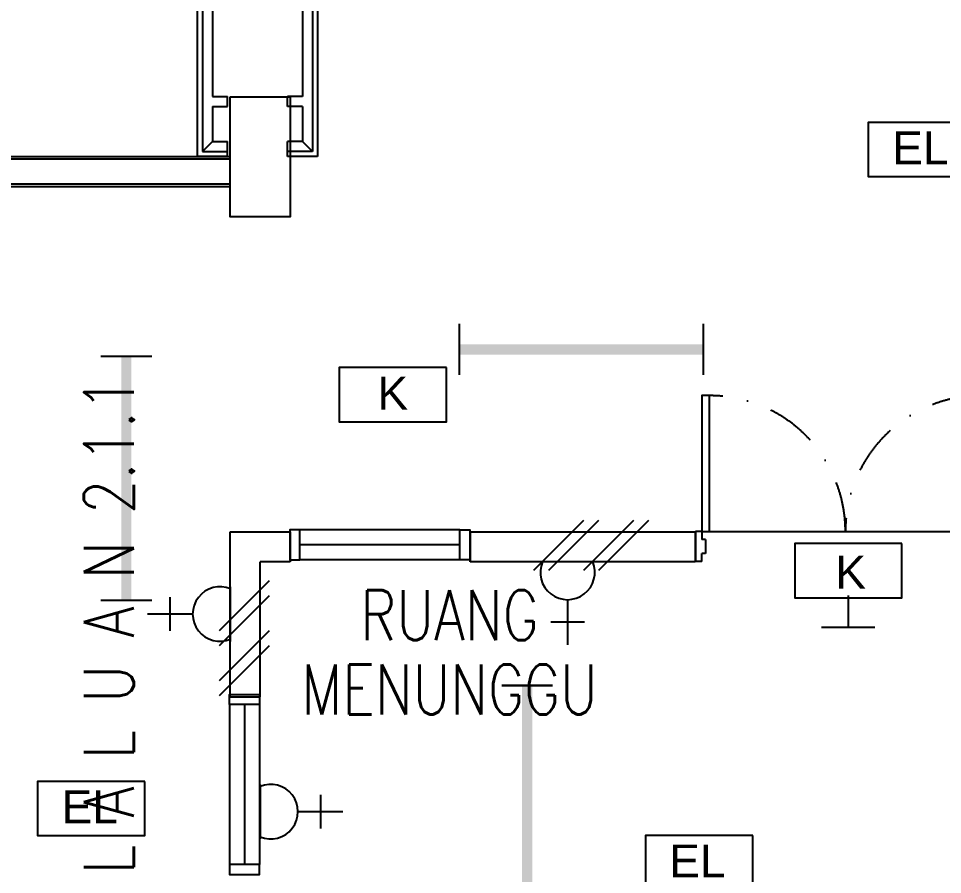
# Model space of a CAD drawing. Header units: inches. Extents: x -106706990 to 300603, y -86718466 to 1728185.
# Drawn here: x 131449 to 136070, y 27321 to 31601 of the extents above; entities that cross this region are included whole.
import ezdxf
from ezdxf.enums import TextEntityAlignment as Align

# ---------------------------------------------------------------- set-up
doc = ezdxf.new("R2010")
doc.units = ezdxf.units.IN
doc.header["$MEASUREMENT"] = 0
doc.linetypes.add('DASHDOT', pattern=[1, 0.5, -0.25, 0, -0.25])
doc.linetypes.add('DASHED2', pattern=[0.375, 0.25, -0.125])
for name, color, linetype in [('A-ARR', 4, 'Continuous'), ('A-COLUMN', 3, 'Continuous'), ('A-DOOR', 9, 'Continuous'), ('A-HATCH', 8, 'Continuous'), ('A-NOTE', 2, 'Continuous'), ('A-PANEL', 13, 'Continuous'), ('A-RAIL', 2, 'Continuous'), ('A-ROOMSYM', 3, 'Continuous'), ('A-TXTBOMBA', 7, 'Continuous'), ('A-WALL', 1, 'Continuous'), ('A-WIN', 9, 'Continuous'), ('A-WLH', 7, 'Continuous'), ('area', 3, 'Continuous'), ('CO_WALL', 252, 'Continuous'), ('ELECT', 6, 'Continuous'), ('elk_LAMPU', 6, 'Continuous'), ('lamb(new)', 5, 'Continuous')]:
    doc.layers.add(name, color=color, linetype=linetype)
doc.layers.get('area').off()
doc.layers.get('elk_LAMPU').off()
doc.styles.add('arial', font='arial.ttf')
doc.styles.add('style1', font='romans.shx', dxfattribs={"height": 750})

# ---------------------------------------------------------------- blocks, each defined once
blk = doc.blocks.new('A$C0ECF3D93')
at = {"layer": 'A-NOTE', "color": 8, "linetype": 'Continuous', "ltscale": 500}
for p, q in [((75, 825), (25, 875)), ((150, 875), (150, 825)), ((450, 875), (450, 825)), ((525, 825), (575, 875)), ((75, 650.3), (75, 825)), ((75, 825), (150, 825)), ((525, 825), (450, 825)), ((525, 650.3), (525, 825)), ((75, 650.3), (150, 650.3)), ((150, 650.3), (150, 600.3)), ((525, 650.3), (450, 650.3)), ((450, 650.3), (450, 600.3)), ((75, 75), (75, 600.3)), ((75, 600.3), (150, 600.3)), ((525, 600.3), (450, 600.3)), ((525, 75), (525, 600.3)), ((75, 75), (25, 25)), ((75, 75), (525, 75)), ((525, 75), (575, 25))]:
    blk.add_line(p, q, dxfattribs=at)
at = {"layer": 'A-PANEL', "color": 8}
for p, q in [((0, 0), (0, 900)), ((0, 900), (150, 900)), ((150, 900), (150, 875)), ((450, 900), (600, 900)), ((450, 900), (450, 875)), ((600, 900), (600, 0)), ((25, 875), (150, 875)), ((25, 25), (25, 875)), ((575, 875), (450, 875)), ((575, 25), (575, 875)), ((600, 0), (0, 0)), ((575, 25), (25, 25))]:
    blk.add_line(p, q, dxfattribs=at)
blk = doc.blocks.new('A$C04C40081')
at = {"layer": 'A-WIN', "color": 8}
for p, q in [((850, 150), (50, 150)), ((850, 75), (50, 75)), ((850, 0), (50, 0))]:
    blk.add_line(p, q, dxfattribs=at)
at = {"layer": 'A-WIN', "color": 8, "linetype": 'Continuous'}
for points in [[(50, 150), (0, 150), (0, 0), (50, 0)], [(850, 150), (900, 150), (900, 0), (850, 0)]]:
    blk.add_lwpolyline(points, close=True, dxfattribs=at)
blk = doc.blocks.new('A$C52B244CD')
at = {"layer": 'A-WLH', "color": 8}
for p, q in [((0, 0), (250, 250)), ((75, 0), (325, 250)), ((250, 0), (500, 250)), ((325, 0), (575, 250))]:
    blk.add_line(p, q, dxfattribs=at)
blk = doc.blocks.new('A$C49831240')
at = {"layer": 'A-WLH', "color": 8}
for p, q in [((250, 575), (0, 325)), ((250, 500), (0, 250)), ((250, 325), (0, 75)), ((250, 250), (0, 0))]:
    blk.add_line(p, q, dxfattribs=at)
blk = doc.blocks.new('A$C28642CDE')
at = {"layer": 'A-DOOR', "color": 8}
for p, q in [((32, 150), (0, 150)), ((0, 150), (0, 0)), ((32, 150), (32, 110)), ((1468, 150), (1500, 150)), ((1468, 150), (1468, 110)), ((1500, 150), (1500, 0)), ((50, 110), (32, 110)), ((50, 110), (50, 40)), ((1450, 110), (1450, 40)), ((1450, 110), (1468, 110)), ((50, 40), (32, 40)), ((32, 0), (32, 40)), ((1450, 40), (1468, 40)), ((1468, 0), (1468, 40)), ((32, 0), (0, 0)), ((1468, 0), (1500, 0))]:
    blk.add_line(p, q, dxfattribs=at)
for points in [[(32, 150), (70, 150), (70, 828.9), (32, 828.9)], [(1468, 150), (1430, 150), (1430, 828.9), (1468, 828.9)]]:
    blk.add_lwpolyline(points, close=True, dxfattribs=at)
at = {"layer": 'A-DOOR', "color": 8, "linetype": 'DASHDOT', "ltscale": 500}
for centre, start, end in [((71.9, 150.8), 359.9322, 90.1574), ((1428.1, 150.8), 89.8426, 180.0678)]:
    blk.add_arc(centre, 678.1, start, end, dxfattribs=at)
blk = doc.blocks.new('YBC 136')
at = {"layer": 'lamb(new)'}
for points, const_width in [([(86612635.7, -1195077), (86612635.7, -1195333.2)], 10.2), ([(86613855.7, -1195077), (86613855.7, -1195333.2)], 10.2), ([(86612635.7, -1195205.1), (86613855.7, -1195205.1)], 50.8)]:
    blk.add_lwpolyline(points, dxfattribs=dict(at, const_width=const_width))
blk = doc.blocks.new('*U500')
at = {"layer": 'lamb(new)', "rotation": 90}
blk.add_blockref('YBC 136', (-1195205.1, -86613245.7, -4.3), dxfattribs=at)
blk = doc.blocks.new('*U501')
at = {"layer": 'lamb(new)', "color": 0, "linetype": 'ByBlock', "lineweight": -2, "transparency": 16777216}
for p in [(0, 2900), (2100, 2900), (0, 0), (2100, 0)]:
    blk.add_blockref('*U500', p, dxfattribs=at)
blk = doc.blocks.new('eexit')
at = {"layer": 'A-TXTBOMBA', "color": 3, "linetype": 'Continuous'}
for p, q in [((86699881.6, -1206011.4), (86699881.6, -1206171.1)), ((86700014.7, -1206171.1), (86699748.5, -1206171.1))]:
    blk.add_line(p, q, dxfattribs=at)
at = {"layer": 'A-TXTBOMBA', "color": 3}
blk.add_lwpolyline([(86700150.4, -1205751.4), (86699613.9, -1205751.4), (86699613.9, -1206021.7), (86700150.4, -1206021.7)], close=True, dxfattribs=at)
at = {"layer": 'A-TXTBOMBA', "color": 3, "style": 'arial'}
blk.add_text('K', height=164.8, dxfattribs=at).set_placement((86699817.1, -1205976.5))
blk = doc.blocks.new('Elight')
at = {"layer": 'A-TXTBOMBA', "color": 6}
blk.add_lwpolyline([(86606267.2, -1196730.5), (86605730.7, -1196730.5), (86605730.7, -1197000.7), (86606267.2, -1197000.7)], close=True, dxfattribs=at)
at = {"layer": 'A-TXTBOMBA', "color": 6, "style": 'arial'}
blk.add_text('EL', height=164.84, dxfattribs=at).set_placement((86605850.2, -1196940.4))
blk = doc.blocks.new('*U510')
at = {"layer": 'lamb(new)', "rotation": 90}
blk.add_blockref('YBC 136', (-1195205.1, -86613245.7, -5.1), dxfattribs=at)
blk = doc.blocks.new('*U511')
at = {"layer": 'area', "color": 0, "linetype": 'ByBlock', "lineweight": -2, "transparency": 16777216}
for p in [(0, 0), (0, -3250)]:
    blk.add_blockref('*U510', p, dxfattribs=at)
blk = doc.blocks.new('EXITE')
at = {"layer": 'A-TXTBOMBA', "color": 3}
blk.add_lwpolyline([(86607836.1, -1196696.9), (86607299.6, -1196696.9), (86607299.6, -1196967.2), (86607836.1, -1196967.2)], close=True, dxfattribs=at)
at = {"layer": 'A-TXTBOMBA', "color": 3, "style": 'arial'}
blk.add_text('K', height=164.8, dxfattribs=at).set_placement((86607490.7, -1196906.9))
blk = doc.blocks.new('SOCKET(in)')
at = {"layer": 'ELECT', "color": 6}
for p, q in [((86605160, -1198079.2), (86605160, -1197854.2)), ((86605075.7, -1197966.7), (86605244.4, -1197966.7)), ((86605023.6, -1198269), (86605296.4, -1198269))]:
    blk.add_line(p, q, dxfattribs=at)
blk.add_arc((86605160, -1198215.6), 136.4, 336.9763, 203.0237, dxfattribs=at)

msp = doc.modelspace()

# ---------------------------------------------------------------- hatches: boundary and pattern name
at = {"layer": 'A-HATCH'}
h = msp.add_hatch(dxfattribs=at)
h.set_pattern_fill('ANSI31', color=8, scale=1000, angle=45)
h.set_pattern_definition([(90, (114889.65, -250893.13), (-125, 2e-14), [])])
edge = h.paths.add_edge_path()
edge.add_line((126732.8, 38474.7), (132582.8, 38474.7))
edge.add_line((132582.8, 31809.7), (132582.8, 38709.7))
edge.add_line((132582.8, 33159.7), (126732.8, 33159.7))
edge.add_line((126732.8, 42059.7), (126732.8, 28459.7))

# ---------------------------------------------------------------- linework, layer by layer
at = {"color": 8}
msp.add_line((136300.8, 29034.7), (134864.8, 29034.7), dxfattribs=at)
at = {"layer": 'A-COLUMN', "color": 8}
msp.add_lwpolyline([(132507.8, 31209.7), (132807.8, 31209.7), (132807.8, 30609.7), (132507.8, 30609.7)], close=True, dxfattribs=at)
at = {"layer": 'A-RAIL', "color": 8}
for p, q in [((132507.8, 30897.7), (131169.8, 30897.7)), ((132507.8, 30771.7), (131295.8, 30771.7))]:
    msp.add_line(p, q, dxfattribs=at)
at = {"layer": 'A-WALL', "color": 8}
for p, q in [((132507.8, 29034.7), (132807.8, 29034.7)), ((132507.8, 28209.7), (132507.8, 29034.7)), ((132807.8, 29034.7), (132807.8, 28884.7)), ((133707.8, 29034.7), (134832.8, 29034.7)), ((133707.8, 29034.7), (133707.8, 28884.7)), ((134832.8, 29034.7), (134832.8, 28884.7)), ((132807.8, 28884.7), (132657.8, 28884.7)), ((132657.8, 28209.7), (132657.8, 28884.7)), ((134832.8, 28884.7), (133707.8, 28884.7)), ((132507.8, 28209.7), (132657.8, 28209.7))]:
    msp.add_line(p, q, dxfattribs=at)
at = {"layer": 'A-WALL', "color": 8, "linetype": 'Continuous', "ltscale": 900}
msp.add_line((133707.8, 28884.7), (133707.8, 29034.7), dxfattribs=at)
at = {"layer": 'CO_WALL', "color": 8}
for p, q in [((132507.8, 30909.7), (131157.8, 30909.7)), ((132507.8, 30759.7), (131307.8, 30759.7))]:
    msp.add_line(p, q, dxfattribs=at)

# ---------------------------------------------------------------- block references
at = {"layer": 'A-ARR', "color": 8, "rotation": 180}
msp.add_blockref('A$C0ECF3D93', (132943.9, 31810.5), dxfattribs=at)
at = {"layer": 'A-DOOR', "color": 8}
msp.add_blockref('A$C28642CDE', (134834.5, 28886.4), dxfattribs=at)
at = {"layer": 'A-WIN', "color": 8}
msp.add_blockref('A$C04C40081', (132805.8, 28894.6), dxfattribs=at)
at = {"layer": 'A-WIN', "color": 8, "rotation": 90}
msp.add_blockref('A$C04C40081', (132655.1, 27321.5), dxfattribs=at)
at = {"layer": 'A-WLH', "color": 8}
for name, p in [('A$C52B244CD', (134026.4, 28842.3)), ('A$C49831240', (132453.1, 28214.8))]:
    msp.add_blockref(name, p, dxfattribs=at)
at = {"layer": 'area'}
for name, p in [('Elight', (-86470032.1, 1227811.7)), ('*U511', (131988.7, 29302.1, 5.1)), ('EXITE', (-86474246.5, 1226552.1)), ('eexit', (-86564283.1, 1234726.6)), ('Elight', (-86474185.8, 1224516.9)), ('Elight', (-86471146.2, 1224246.6))]:
    msp.add_blockref(name, p, dxfattribs=at)
at = {"layer": 'elk_LAMPU', "color": 0, "linetype": 'DASHED2', "lineweight": 18}
for p, rotation in [((86739355.2, -1169384.1), 180), ((-1065758.9, -86576536.8), 90), ((1330926.3, 86632795.5), 270)]:
    msp.add_blockref('SOCKET(in)', p, dxfattribs=dict(at, rotation=rotation))
at = {"layer": 'lamb(new)'}
for name, p, rotation in [('*U501', (134264.3, 32046.3, 4.3), 270), ('YBC 136', (-1061212.2, -86585589.7), 90)]:
    msp.add_blockref(name, p, dxfattribs=dict(at, rotation=rotation))

# ---------------------------------------------------------------- texts
at = {"layer": 'A-ROOMSYM', "color": 8, "style": 'style1', "width": 0.8}
msp.add_text('L A L U A N 2.1.1', height=250, rotation=90, dxfattribs=at).set_placement((132026.9, 28566.2), align=Align.CENTER)
for s, p in [('RUANG', (133604.7, 28492.3)), ('MENUNGGU', (133604.7, 28121.8))]:
    msp.add_text(s, height=250, dxfattribs=at).set_placement(p, align=Align.CENTER)

doc.saveas('drawing.dxf')
